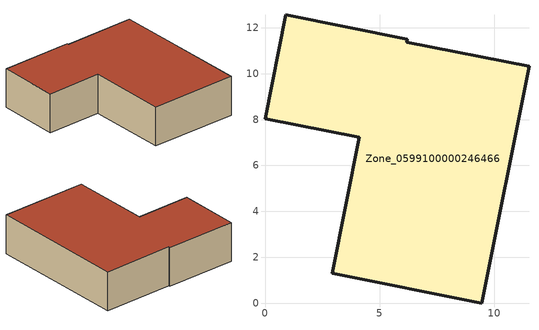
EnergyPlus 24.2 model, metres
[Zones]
Zone_0599100000246466
 floor ground (C_G): 0,8.04 0.9,12.56 6.21,11.51 6.18,11.37 11.51,10.33 9.46,0 2.94,1.31 4.11,7.23 z0
 wall outside (C_F): 6.18,11.37 6.21,11.51 0.9,12.56 0,8.04 4.11,7.23 2.94,1.31 9.46,0 11.51,10.33 6.18,11.37 z0:2.97
 roof outside (C_R): 9.46,0 11.51,10.33 6.18,11.37 6.21,11.51 0.9,12.56 0,8.04 4.11,7.23 2.94,1.31 z2.97
[BUILDING]
Pand.0599100000246466: North Axis=0; Terrain=City; Loads Convergence Tolerance Value=0.04; Temperature Convergence Tolerance Value=0.4; Solar Distribution=FullExterior; Maximum Number of Warmup Days=25; Minimum Number of Warmup Days=1
[Site:Location]
Rotterdam.The.Hague.AP_ZH_NLD Design_Conditions: Latitude=51.96; Longitude=4.45; Time Zone=1; Elevation=-4.5
[SITE:GROUNDTEMPERATURE:BUILDINGSURFACE]
18, 18, 18, 18, 18, 18, 18, 18, 18, 18, 18, 18
[MATERIAL] Thermal Absorptance=0.9; Solar Absorptance=0.7; Visible Absorptance=0.7
Name | Roughness | Thickness | Conductivity | Density | Specific Heat
G.TI.1975-1991 | MediumSmooth | 0.15 | 0.288461 | 540 | 1210
F.TI.1975-1991 | Rough | 0.3 | 0.230769 | 1920 | 840
R.TI.1975-1991 | MediumRough | 0.2 | 0.153846 | 1500 | 1000
[CONSTRUCTION]
C_G: G.TI.1975-1991
C_F: F.TI.1975-1991
C_R: R.TI.1975-1991
[ZONE]
Zone_0599100000246466: Type=1; Multiplier=1; Ceiling Height=Autocalculate; Volume=Autocalculate; Floor Area=autocalculate; Part of Total Floor Area=Yes
[ZONEINFILTRATION:DESIGNFLOWRATE]
Infil_Zone_0599100000246466: Zone or ZoneList or Space or SpaceList=Zone_0599100000246466; Schedule=AlwaysOn; Design Flow Rate Calculation Method=Flow/Area; Flow Rate per Floor Area=0.003; Constant Term Coefficient=1; Temperature Term Coefficient=0; Velocity Term Coefficient=0; Velocity Squared Term Coefficient=0
[HVACTEMPLATE:ZONE:IDEALLOADSAIRSYSTEM]
Zone_0599100000246466: Maximum Heating Supply Air Temperature=50; Minimum Cooling Supply Air Temperature=13; Maximum Heating Supply Air Humidity Ratio=0.0156; Minimum Cooling Supply Air Humidity Ratio=0.0077; Heating Limit=NoLimit; Cooling Limit=NoLimit; Dehumidification Control Type=ConstantSensibleHeatRatio; Cooling Sensible Heat Ratio=0.7; Dehumidification Setpoint=60; Humidification Control Type=None; Humidification Setpoint=30; Outdoor Air Method=None; Outdoor Air Flow Rate per Person=0.00944; Outdoor Air Flow Rate per Zone Floor Area=0; Outdoor Air Flow Rate per Zone=0; Demand Controlled Ventilation Type=None; Outdoor Air Economizer Type=NoEconomizer; Heat Recovery Type=None; Sensible Heat Recovery Effectiveness=0.7; Latent Heat Recovery Effectiveness=0.65
[ZONECONTROL:THERMOSTAT]
ThermostatControl_Zone_0599100000246466: Zone or ZoneList=Zone_0599100000246466; Control Type Schedule=DualSetpointControlType; Control 1=Thermostat_Zone_0599100000246466; Temperature Difference Between Cutout And Setpoint=0
[THERMOSTATSETPOINT:DUALSETPOINT]
Thermostat_Zone_0599100000246466: Heating Setpoint Temperature Schedule=HeatingSetpoint_Zone_0599100000246466; Cooling Setpoint Temperature Schedule=CoolingSetpoint_Zone_0599100000246466
[SCHEDULE:COMPACT]
HeatingSetpoint_Zone_0599100000246466: Through: 12/31, For: AllDays, Until: 24:00, 21
CoolingSetpoint_Zone_0599100000246466: Through: 12/31, For: AllDays, Until: 24:00, 24
DualSetpointControlType: Through: 12/31, For: AllDays, Until: 24:00, 4
AlwaysOn: Through: 12/31, For: AllDays, Until: 24:00, 1
